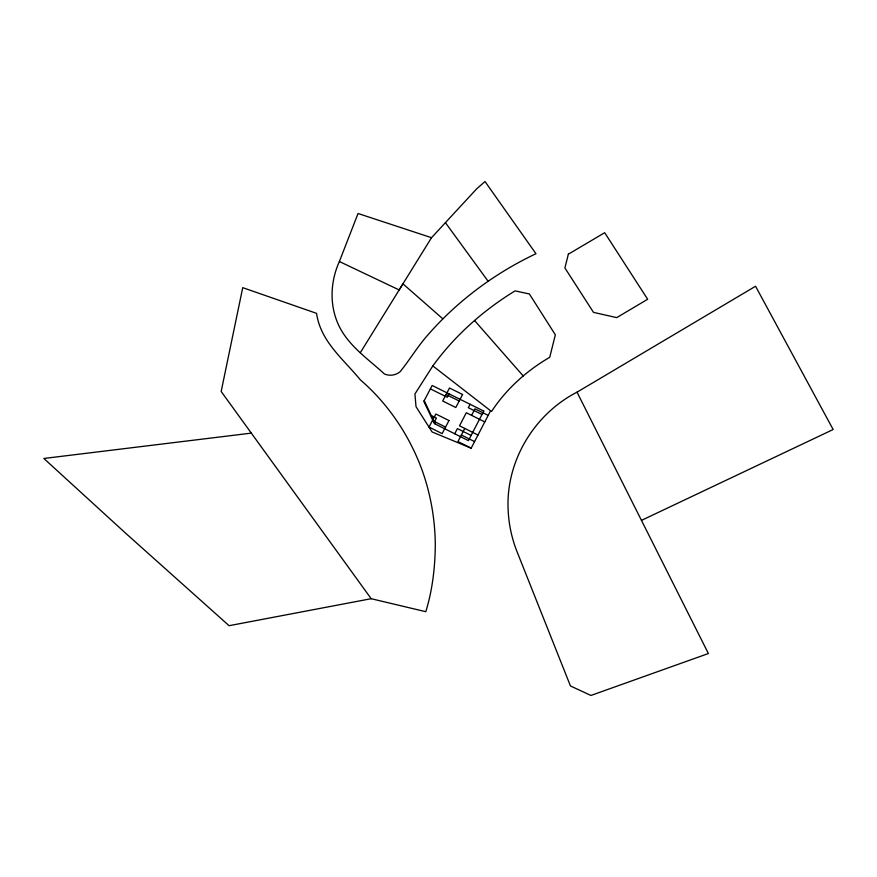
<?xml version="1.0" encoding="UTF-8"?>
<svg xmlns="http://www.w3.org/2000/svg" width="877" height="877" viewBox="0 0 877 877"><rect width="100%" height="100%" fill="white"/><g stroke="black" fill="none" stroke-linecap="round" stroke-linejoin="round"><path stroke-width="1.32" d="M431.517 237.689L358.046 213.495L339.377 261.521C330.563 280.936 329.313 303.848 337.919 323.569C347.303 345.11 367.792 358.638 384.411 373.953C389.531 376.266 395.691 375.334 400.033 371.815C410.041 359.493 418.077 345.681 428.798 333.885C458.485 300.131 495.406 272.9 535.957 253.727L485.025 181.539L476.726 188.796L431.517 237.689L360.381 352.587M464.777 428.436L457.947 441.559L471.168 448.18L490.583 410.754M471.574 415.358L474.972 408.825L488.182 415.38M454.724 433.775L457.421 428.601L471.113 435.441M470.083 404.286L468.307 407.695L481.988 414.492M434.367 421.99L436.406 418.099L431.309 415.555M449.079 393.872L447.303 397.27L430.377 388.873M432.821 365.928L491.526 411.488C506.259 389.103 526.584 370.708 549.726 357.312L555.338 334.828L529.39 293.97L515.084 290.89C483.26 310.326 454.746 335.683 432.821 365.928L414.92 393.981L416.027 406.698L432.098 431.966L471.168 448.18M577.022 392.172C533.644 414.426 505.075 462.42 508.221 511.346A130.147 127.472 24.2 0 0 517.123 551.896L570.445 685.946L590.923 695.461L708.386 653.529L577.022 392.172L755.557 286.253L833.15 429.522L641.46 520.39M371.179 598.706L221.168 391.471L242.732 287.656L316.542 313.341C320.642 341.701 343.466 359.153 360.326 379.829C388.401 404.012 409.57 435.705 422.221 470.467A230.739 221.508 -59 0 1 435.299 545.209C435.069 567.649 432.416 590.199 425.794 611.697L371.179 598.706L229.072 625.696L125.225 532.843L43.85 458.474L251.326 433.128M339.377 261.521L399.167 289.947L402.938 283.83L442.808 318.811M446.086 394.497L459.186 400.997M484.784 421.925L466.312 412.738L459.504 425.805L477.987 435.036M432.46 420.532L445.571 427.088M461.368 434.992L474.578 441.602M474.556 320.522L523.218 375.959M445.417 222.648L488.149 281.298M424.205 400.625L435.376 424.084M568.351 254.187L564.909 267.956L593.488 312.365L616.695 317.627L647.664 299.265L604.681 232.701L568.351 254.187M483.764 411.072L468.417 440.627L434.4 423.602L423.821 401.359L432.153 385.485L483.764 411.072M448.98 420.554L442.151 433.633L429.039 427.055L435.869 414.01L448.98 420.554M462.585 394.497L455.788 407.509L442.688 400.997L449.484 388.007L462.585 394.497"/></g></svg>
